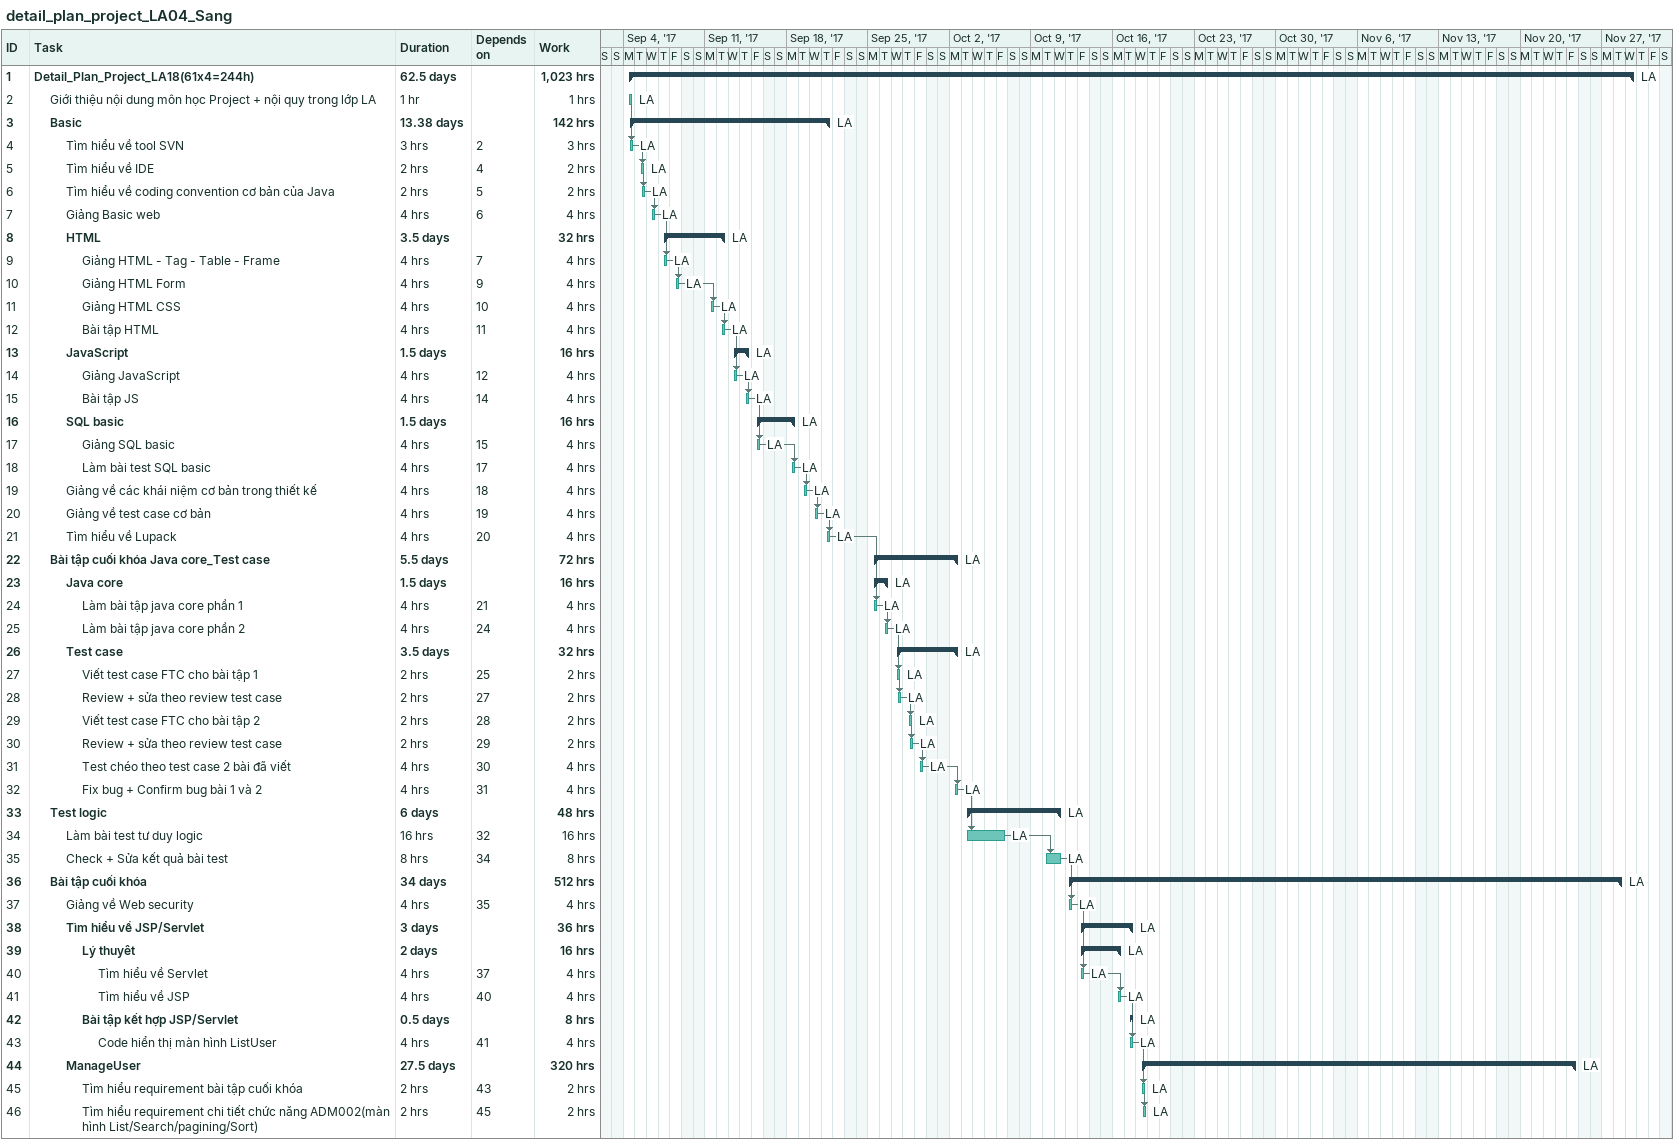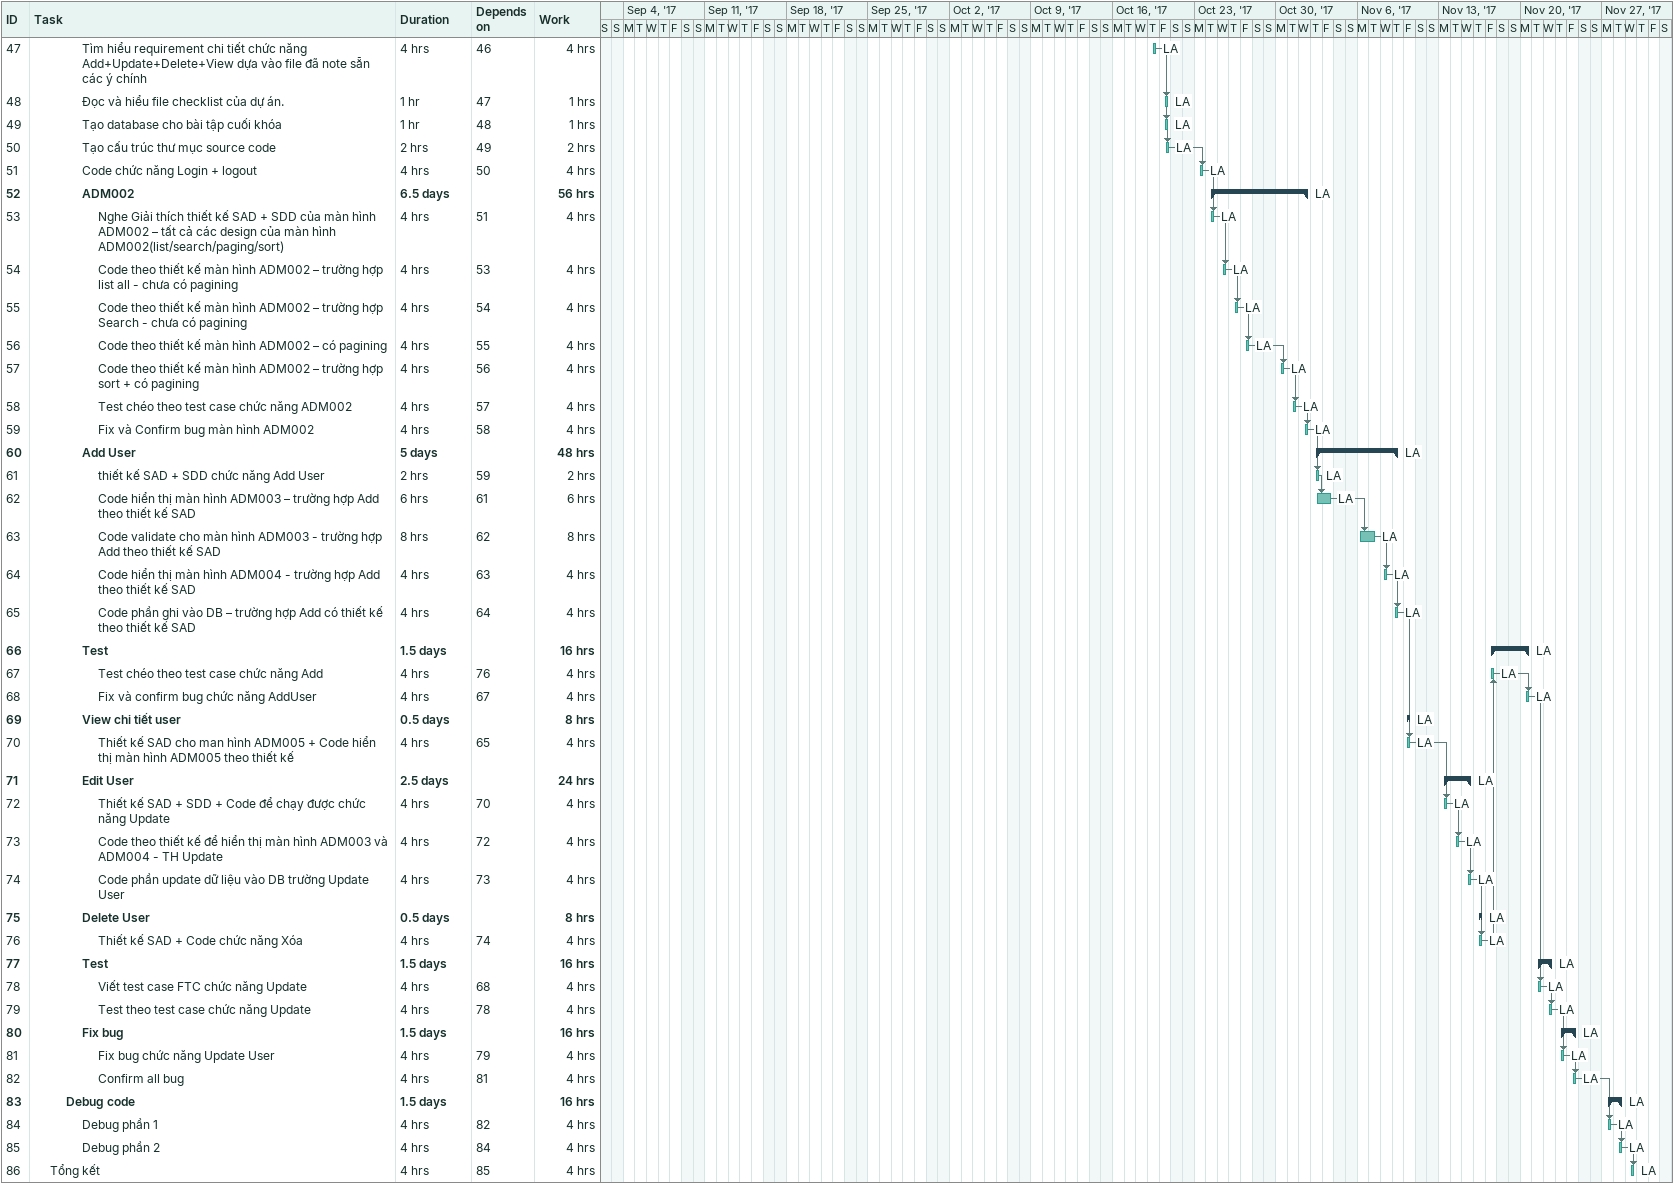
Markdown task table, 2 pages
detail_plan_project_LA04_Sang

| ID | Level | Task | Duration | Start | Finish | Predecessors | Resources | Work (h) |
|---|---|---|---|---|---|---|---|---|
| 1 | 1 | **Detail_Plan_Project_LA18(61x4=244h)** | 62.5d | 2017-09-04 | 2017-11-29 |  | LA | 1023 |
| 2 | 2 | Giới thiệu nội dung môn học Project + nội quy trong lớp LA | 1h | 2017-09-04 | 2017-09-04 |  | LA | 1 |
| 3 | 2 | **Basic** | 13.38d | 2017-09-04 | 2017-09-21 |  | LA | 142 |
| 4 | 3 | Tìm hiểu về tool SVN | 3h | 2017-09-04 | 2017-09-04 | 2 | LA | 3 |
| 5 | 3 | Tìm hiểu về IDE | 2h | 2017-09-05 | 2017-09-05 | 4 | LA | 2 |
| 6 | 3 | Tìm hiểu về coding convention cơ bản của Java | 2h | 2017-09-05 | 2017-09-05 | 5 | LA | 2 |
| 7 | 3 | Giảng Basic web | 4h | 2017-09-06 | 2017-09-06 | 6 | LA | 4 |
| 8 | 3 | **HTML** | 3.5d | 2017-09-07 | 2017-09-12 |  | LA | 32 |
| 9 | 4 | Giảng HTML - Tag - Table - Frame | 4h | 2017-09-07 | 2017-09-07 | 7 | LA | 4 |
| 10 | 4 | Giảng HTML Form | 4h | 2017-09-08 | 2017-09-08 | 9 | LA | 4 |
| 11 | 4 | Giảng HTML CSS | 4h | 2017-09-11 | 2017-09-11 | 10 | LA | 4 |
| 12 | 4 | Bài tập HTML | 4h | 2017-09-12 | 2017-09-12 | 11 | LA | 4 |
| 13 | 3 | **JavaScript** | 1.5d | 2017-09-13 | 2017-09-14 |  | LA | 16 |
| 14 | 4 | Giảng JavaScript | 4h | 2017-09-13 | 2017-09-13 | 12 | LA | 4 |
| 15 | 4 | Bài tập JS | 4h | 2017-09-14 | 2017-09-14 | 14 | LA | 4 |
| 16 | 3 | **SQL basic** | 1.5d | 2017-09-15 | 2017-09-18 |  | LA | 16 |
| 17 | 4 | Giảng SQL basic | 4h | 2017-09-15 | 2017-09-15 | 15 | LA | 4 |
| 18 | 4 | Làm bài test SQL basic | 4h | 2017-09-18 | 2017-09-18 | 17 | LA | 4 |
| 19 | 3 | Giảng về các khái niệm cơ bản trong thiết kế | 4h | 2017-09-19 | 2017-09-19 | 18 | LA | 4 |
| 20 | 3 | Giảng về test case cơ bản | 4h | 2017-09-20 | 2017-09-20 | 19 | LA | 4 |
| 21 | 3 | Tìm hiểu về Lupack | 4h | 2017-09-21 | 2017-09-21 | 20 | LA | 4 |
| 22 | 2 | **Bài tập cuối khóa Java core_Test case** | 5.5d | 2017-09-25 | 2017-10-02 |  | LA | 72 |
| 23 | 3 | **Java core** | 1.5d | 2017-09-25 | 2017-09-26 |  | LA | 16 |
| 24 | 4 | Làm bài tập java core phần 1 | 4h | 2017-09-25 | 2017-09-25 | 21 | LA | 4 |
| 25 | 4 | Làm bài tập java core phần 2 | 4h | 2017-09-26 | 2017-09-26 | 24 | LA | 4 |
| 26 | 3 | **Test case** | 3.5d | 2017-09-27 | 2017-10-02 |  | LA | 32 |
| 27 | 4 | Viết test case FTC cho bài tập 1 | 2h | 2017-09-27 | 2017-09-27 | 25 | LA | 2 |
| 28 | 4 | Review + sửa theo review test case | 2h | 2017-09-27 | 2017-09-27 | 27 | LA | 2 |
| 29 | 4 | Viết test case FTC cho bài tập 2 | 2h | 2017-09-28 | 2017-09-28 | 28 | LA | 2 |
| 30 | 4 | Review + sửa theo review test case | 2h | 2017-09-28 | 2017-09-28 | 29 | LA | 2 |
| 31 | 4 | Test chéo theo test case 2 bài đã viết | 4h | 2017-09-29 | 2017-09-29 | 30 | LA | 4 |
| 32 | 4 | Fix bug + Confirm bug bài 1 và 2 | 4h | 2017-10-02 | 2017-10-02 | 31 | LA | 4 |
| 33 | 2 | **Test logic** | 6d | 2017-10-03 | 2017-10-11 |  | LA | 48 |
| 34 | 3 | Làm bài test tư duy logic | 16h | 2017-10-03 | 2017-10-06 | 32 | LA | 16 |
| 35 | 3 | Check + Sửa kết quả bài test | 8h | 2017-10-10 | 2017-10-11 | 34 | LA | 8 |
| 36 | 2 | **Bài tập cuối khóa** | 34d | 2017-10-12 | 2017-11-28 |  | LA | 512 |
| 37 | 3 | Giảng về Web security | 4h | 2017-10-12 | 2017-10-12 | 35 | LA | 4 |
| 38 | 3 | **Tìm hiểu về JSP/Servlet** | 3d | 2017-10-13 | 2017-10-17 |  | LA | 36 |
| 39 | 4 | **Lý thuyêt** | 2d | 2017-10-13 | 2017-10-16 |  | LA | 16 |
| 40 | 5 | Tìm hiểu về Servlet | 4h | 2017-10-13 | 2017-10-13 | 37 | LA | 4 |
| 41 | 5 | Tìm hiểu về JSP | 4h | 2017-10-16 | 2017-10-16 | 40 | LA | 4 |
| 42 | 4 | **Bài tập kết hợp JSP/Servlet** | 0.5d | 2017-10-17 | 2017-10-17 |  | LA | 8 |
| 43 | 5 | Code hiển thị màn hình ListUser | 4h | 2017-10-17 | 2017-10-17 | 41 | LA | 4 |
| 44 | 3 | **ManageUser** | 27.5d | 2017-10-18 | 2017-11-24 |  | LA | 320 |
| 45 | 4 | Tìm hiểu requirement bài tập cuối khóa | 2h | 2017-10-18 | 2017-10-18 | 43 | LA | 2 |
| 46 | 4 | Tìm hiểu requirement chi tiết chức năng ADM002(màn hình List/Search/pagining/Sort) | 2h | 2017-10-18 | 2017-10-18 | 45 | LA | 2 |
| 47 | 4 | Tìm hiểu requirement chi tiết chức năng Add+Update+Delete+View dựa vào file đã note sẵn các ý chính | 4h | 2017-10-19 | 2017-10-19 | 46 | LA | 4 |
| 48 | 4 | Đọc và hiểu file checklist của dự án. | 1h | 2017-10-20 | 2017-10-20 | 47 | LA | 1 |
| 49 | 4 | Tạo database cho bài tập cuối khóa | 1h | 2017-10-20 | 2017-10-20 | 48 | LA | 1 |
| 50 | 4 | Tạo cấu trúc thư mục source code | 2h | 2017-10-20 | 2017-10-20 | 49 | LA | 2 |
| 51 | 4 | Code chức năng Login + logout | 4h | 2017-10-23 | 2017-10-23 | 50 | LA | 4 |
| 52 | 4 | **ADM002** | 6.5d | 2017-10-24 | 2017-11-01 |  | LA | 56 |
| 53 | 5 | Nghe Giải thích thiết kế SAD + SDD của màn hình ADM002 – tất cả các design của màn hình ADM002(list/search/paging/sort) | 4h | 2017-10-24 | 2017-10-24 | 51 | LA | 4 |
| 54 | 5 | Code theo thiết kế màn hình ADM002 – trường hợp list all - chưa có pagining | 4h | 2017-10-25 | 2017-10-25 | 53 | LA | 4 |
| 55 | 5 | Code theo thiết kế màn hình ADM002 – trường hợp Search - chưa có pagining | 4h | 2017-10-26 | 2017-10-26 | 54 | LA | 4 |
| 56 | 5 | Code theo thiết kế màn hình ADM002 – có pagining | 4h | 2017-10-27 | 2017-10-27 | 55 | LA | 4 |
| 57 | 5 | Code theo thiết kế màn hình ADM002 – trường hợp sort + có pagining | 4h | 2017-10-30 | 2017-10-30 | 56 | LA | 4 |
| 58 | 5 | Test chéo theo test case chức năng ADM002 | 4h | 2017-10-31 | 2017-10-31 | 57 | LA | 4 |
| 59 | 5 | Fix và Confirm bug màn hình ADM002 | 4h | 2017-11-01 | 2017-11-01 | 58 | LA | 4 |
| 60 | 4 | **Add User** | 5d | 2017-11-02 | 2017-11-09 |  | LA | 48 |
| 61 | 5 | thiết kế SAD + SDD chức năng Add User | 2h | 2017-11-02 | 2017-11-02 | 59 | LA | 2 |
| 62 | 5 | Code hiển thị màn hình ADM003 – trường hợp Add theo thiết kế SAD | 6h | 2017-11-02 | 2017-11-03 | 61 | LA | 6 |
| 63 | 5 | Code validate cho màn hình ADM003 - trường hợp Add theo thiết kế SAD | 8h | 2017-11-06 | 2017-11-07 | 62 | LA | 8 |
| 64 | 5 | Code hiển thị màn hình ADM004 - trường hợp Add theo thiết kế SAD | 4h | 2017-11-08 | 2017-11-08 | 63 | LA | 4 |
| 65 | 5 | Code phần ghi vào DB – trường hợp Add có thiết kế theo thiết kế SAD | 4h | 2017-11-09 | 2017-11-09 | 64 | LA | 4 |
| 66 | 4 | **Test** | 1.5d | 2017-11-17 | 2017-11-20 |  | LA | 16 |
| 67 | 5 | Test chéo theo test case chức năng Add | 4h | 2017-11-17 | 2017-11-17 | 76 | LA | 4 |
| 68 | 5 | Fix và confirm bug chức năng AddUser | 4h | 2017-11-20 | 2017-11-20 | 67 | LA | 4 |
| 69 | 4 | **View chi tiết user** | 0.5d | 2017-11-10 | 2017-11-10 |  | LA | 8 |
| 70 | 5 | Thiết kế SAD cho man hình ADM005 + Code hiển thị màn hình ADM005 theo thiết kế | 4h | 2017-11-10 | 2017-11-10 | 65 | LA | 4 |
| 71 | 4 | **Edit User** | 2.5d | 2017-11-13 | 2017-11-15 |  | LA | 24 |
| 72 | 5 | Thiết kế SAD + SDD + Code để chạy được chức năng Update | 4h | 2017-11-13 | 2017-11-13 | 70 | LA | 4 |
| 73 | 5 | Code theo thiết kế để hiển thị màn hình ADM003 và ADM004 - TH Update | 4h | 2017-11-14 | 2017-11-14 | 72 | LA | 4 |
| 74 | 5 | Code phần update dữ liệu vào DB trường Update User | 4h | 2017-11-15 | 2017-11-15 | 73 | LA | 4 |
| 75 | 4 | **Delete User** | 0.5d | 2017-11-16 | 2017-11-16 |  | LA | 8 |
| 76 | 5 | Thiết kế SAD + Code chức năng Xóa | 4h | 2017-11-16 | 2017-11-16 | 74 | LA | 4 |
| 77 | 4 | **Test** | 1.5d | 2017-11-21 | 2017-11-22 |  | LA | 16 |
| 78 | 5 | Viết test case FTC chức năng Update | 4h | 2017-11-21 | 2017-11-21 | 68 | LA | 4 |
| 79 | 5 | Test theo test case chức năng Update | 4h | 2017-11-22 | 2017-11-22 | 78 | LA | 4 |
| 80 | 4 | **Fix bug** | 1.5d | 2017-11-23 | 2017-11-24 |  | LA | 16 |
| 81 | 5 | Fix bug chức năng Update User | 4h | 2017-11-23 | 2017-11-23 | 79 | LA | 4 |
| 82 | 5 | Confirm all bug | 4h | 2017-11-24 | 2017-11-24 | 81 | LA | 4 |
| 83 | 3 | **Debug code** | 1.5d | 2017-11-27 | 2017-11-28 |  | LA | 16 |
| 84 | 4 | Debug phần 1 | 4h | 2017-11-27 | 2017-11-27 | 82 | LA | 4 |
| 85 | 4 | Debug phần 2 | 4h | 2017-11-28 | 2017-11-28 | 84 | LA | 4 |
| 86 | 2 | Tổng kết | 4h | 2017-11-29 | 2017-11-29 | 85 | LA | 4 |
